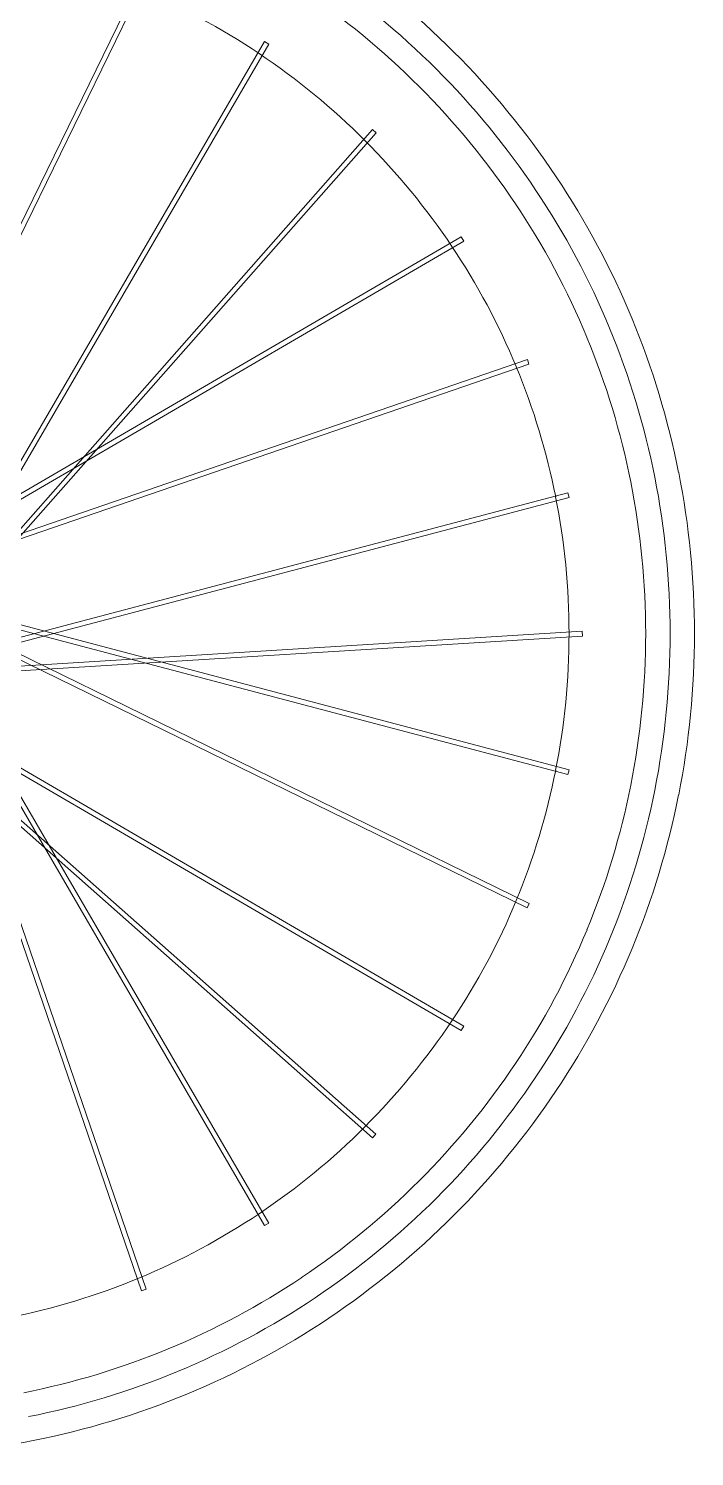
# Model space of a CAD drawing. Extents: x 3 to 469, y 9 to 280.
# Drawn here: x 392.3 to 469.3, y 8.7 to 173.6 of the extents above; entities that cross this region are included whole.
import ezdxf

# ---------------------------------------------------------------- set-up
doc = ezdxf.new("R2010")
doc.units = 0
doc.layers.add('Layer_1', color=7, linetype='Continuous', lineweight=0, true_color=0xffffff)

msp = doc.modelspace()

# ---------------------------------------------------------------- linework, layer by layer
at = {"layer": 'Layer_1', "color": 7, "true_color": 0xffffff}
for p, q in [((370.23, 107.63), (405.42, 179.64)), ((405.93, 179.39), (370.74, 107.38)), ((379.28, 102.81), (419.61, 172.08)), ((420.1, 171.79), (379.77, 102.53)), ((419.61, 172.08), (420.1, 171.79)), ((379.01, 101.85), (432.08, 161.92)), ((432.08, 161.92), (432.5, 161.54)), ((432.5, 161.54), (379.43, 101.48)), ((373.09, 109.21), (442.35, 149.54)), ((442.64, 149.05), (373.37, 108.73)), ((442.35, 149.54), (442.64, 149.05)), ((374.19, 109.34), (449.99, 135.38)), ((449.99, 135.38), (450.17, 134.84)), ((450.17, 134.84), (374.37, 108.8)), ((377.18, 99.53), (454.68, 119.99)), ((454.82, 119.45), (377.32, 98.98)), ((454.68, 119.99), (454.82, 119.45)), ((454.68, 87.43), (377.18, 107.89)), ((377.33, 108.44), (454.82, 87.98)), ((449.95, 72.06), (377.94, 107.24)), ((378.19, 107.75), (450.2, 72.56)), ((376.31, 99.04), (456.31, 103.99)), ((419.61, 35.35), (379.29, 104.61)), ((379.77, 104.89), (420.1, 35.63)), ((456.31, 103.99), (456.34, 103.43)), ((456.34, 103.43), (376.34, 98.48)), ((405.41, 27.81), (379.36, 103.61)), ((379.9, 103.8), (405.94, 28)), ((372.41, 98.97), (432.48, 45.9)), ((432.1, 45.48), (372.04, 98.55)), ((442.35, 57.88), (373.09, 98.21)), ((373.37, 98.7), (442.64, 58.37)), ((454.82, 87.98), (454.68, 87.43)), ((450.2, 72.56), (449.95, 72.06)), ((442.64, 58.37), (442.35, 57.88)), ((432.48, 45.9), (432.1, 45.48)), ((420.1, 35.63), (419.61, 35.35)), ((405.94, 28), (405.41, 27.81))]:
    msp.add_line(p, q, dxfattribs=at)
for centre, radius, start, end in [((373.88, 103.32), 95.58, 33.787, 56.2113), ((373.89, 103.33), 92.74, 33.787, 56.2113), ((374.36, 104.01), 80.25, 56.213, 67.4787), ((373.9, 103.34), 89.9, 33.7887, 56.213), ((373.94, 103.38), 81, 33.7886, 56.213), ((374.62, 103.81), 94.69, 22.5213, 33.787), ((374.61, 103.81), 91.88, 22.5213, 33.787), ((374.6, 103.81), 89.07, 22.5247, 33.7887), ((374.57, 103.8), 80.25, 22.5247, 33.7887), ((375.12, 104.02), 91.33, 11.2116, 22.5213), ((375.14, 104.03), 94.12, 11.2116, 22.5213), ((375.09, 104.01), 88.53, 11.2133, 22.5247), ((375.01, 103.98), 79.77, 11.2133, 22.5247), ((373.53, 103.71), 95.77, 0, 11.2116), ((373.57, 103.71), 90.09, 0, 11.2133), ((373.55, 103.71), 92.93, 0, 11.2116), ((373.64, 103.71), 81.16, 0, 11.2133), ((373.64, 103.71), 81.16, 348.7884, 0), ((373.57, 103.71), 90.09, 348.7884, 0), ((373.55, 103.71), 92.93, 348.7867, 0), ((373.53, 103.71), 95.77, 348.7867, 0), ((375.01, 103.44), 79.77, 337.4787, 348.7884), ((375.09, 103.41), 88.53, 337.4787, 348.7884), ((375.12, 103.4), 91.33, 337.4753, 348.7867), ((375.14, 103.39), 94.12, 337.4753, 348.7867), ((374.57, 103.62), 80.25, 326.213, 337.4787), ((374.6, 103.61), 89.07, 326.213, 337.4787), ((374.61, 103.61), 91.88, 326.2113, 337.4753), ((374.62, 103.61), 94.69, 326.2113, 337.4753), ((373.94, 104.04), 81, 303.7887, 326.213), ((373.9, 104.08), 89.9, 303.7887, 326.213), ((373.89, 104.09), 92.74, 303.787, 326.2113), ((373.88, 104.1), 95.58, 303.787, 326.2113), ((374.36, 103.42), 80.25, 292.5247, 303.7887), ((374.54, 102.97), 79.77, 281.2133, 292.5247), ((374.37, 103.38), 89.07, 292.5247, 303.7887), ((374.37, 103.37), 91.88, 292.5213, 303.787), ((374.38, 103.36), 94.69, 292.5213, 303.787), ((374.57, 102.89), 88.53, 281.2133, 292.5247), ((374.58, 102.87), 91.33, 281.2116, 292.5213), ((374.59, 102.84), 94.12, 281.2116, 292.5213), ((374.27, 104.46), 95.77, 270, 281.2116)]:
    msp.add_arc(centre, radius, start, end, dxfattribs=at)

doc.saveas('drawing.dxf')
